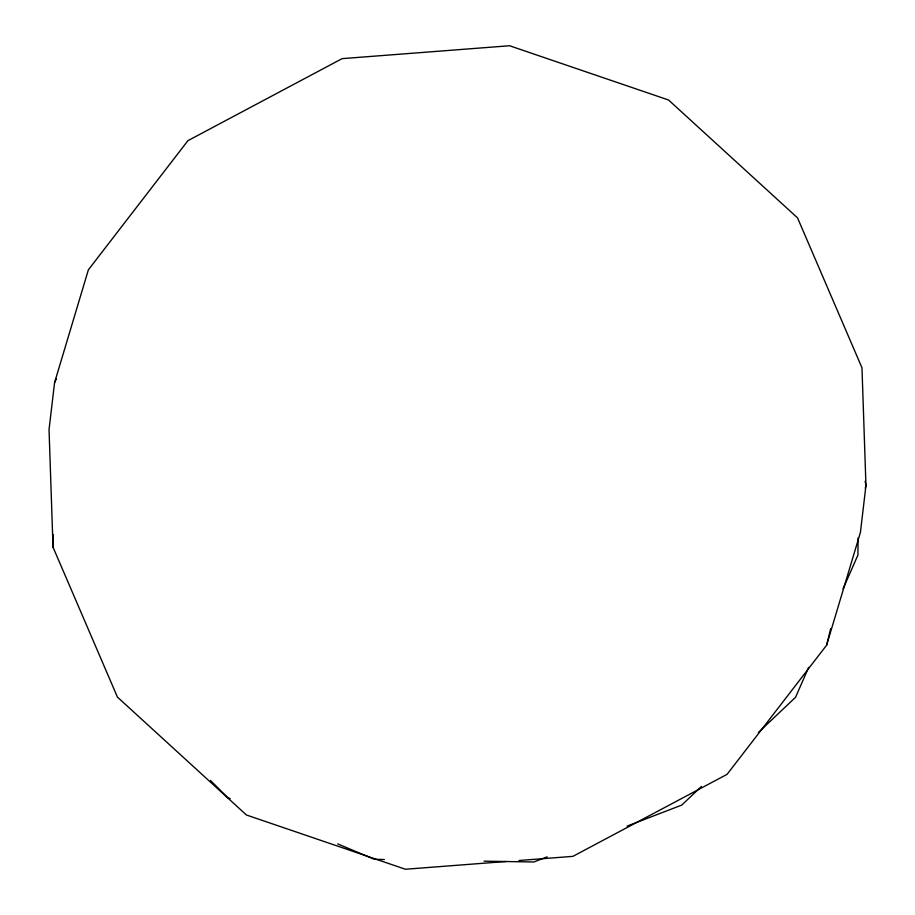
<?xml version="1.0" encoding="UTF-8"?>
<svg xmlns="http://www.w3.org/2000/svg" width="915" height="915" viewBox="0 0 915 915"><rect width="100%" height="100%" fill="white"/><g stroke="black" fill="none" stroke-linecap="round" stroke-linejoin="round"><path stroke-width="1.37" d="M506.189 861.495L405.425 869.25L246.444 815.002L117.44 697.104L53.024 547.193L53.139 534.429M858.087 537.951L857.927 555.028L843.047 588.963M518.965 860.512L572.893 856.36L727.07 774.342L826.611 645.201L860.432 532.347L865.956 485.442L861.976 367.807L797.56 217.896L668.556 99.998L509.575 45.75L342.107 58.64L187.93 140.658L88.389 269.799L54.568 382.653L49.044 429.558L53.024 547.193M826.611 645.201L830.683 628.674M865.27 488.198L865.956 485.442L865.121 481.267M808.711 667.275L795.547 697.299L758.306 732.572M54.568 382.653L56.41 378.821M701.405 786.465L681.744 805.086L627.118 826.096M547.181 856.863L533.857 861.987L484.024 861.164M384.346 859.505L374.384 859.334L337.692 843.893M230.237 798.646L227.618 797.537L210.507 780.461"/></g></svg>
